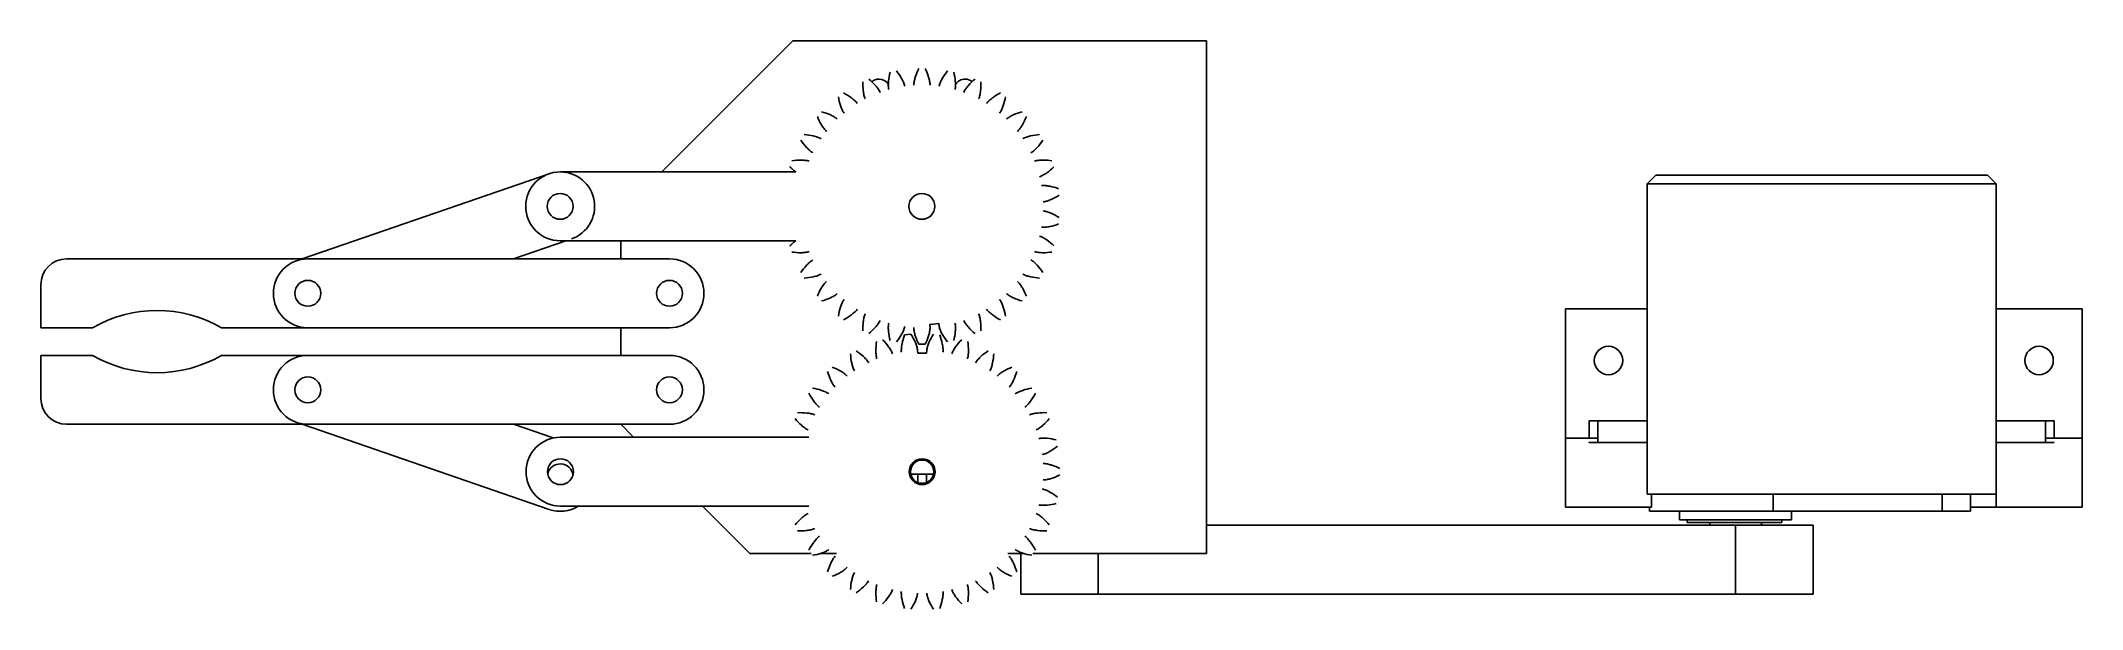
# Model space of a CAD drawing. Header units: millimetres. Extents: x -160 to 77, y -12 to 54.
import ezdxf

# ---------------------------------------------------------------- set-up
doc = ezdxf.new("R2010")
doc.units = ezdxf.units.MM
doc.layers.add('View', color=7, linetype='CONTINUOUS')

msp = doc.modelspace()

# ---------------------------------------------------------------- linework, layer by layer
at = {"layer": 'View'}
for p, q in [((-72.58, 53.92), (-87.79, 38.71)), ((-24.58, 53.92), (-72.58, 53.92)), ((-24.58, -5.58), (-24.58, 53.92)), ((-129.59, 28.62), (-100.91, 38.49)), ((-72.26, 38.71), (-99.61, 38.71)), ((26.62, 37.32), (27.62, 38.32)), ((66.12, 38.32), (27.62, 38.32)), ((67.12, 37.32), (66.12, 38.32)), ((67.12, 37.32), (26.62, 37.32)), ((26.62, 37.32), (26.62, 1.32)), ((67.12, 37.32), (67.12, 1.32)), ((-129.59, 28.62), (-156.92, 28.62)), ((-86.92, 28.62), (-128.92, 28.62)), ((-105.02, 28.62), (-98.94, 30.71)), ((-92.58, 28.62), (-105.02, 28.62)), ((-72.26, 30.71), (-99.61, 30.71)), ((-92.58, 30.71), (-92.58, 28.62)), ((-159.92, 25.62), (-159.92, 20.62)), ((26.62, 22.82), (17.12, 22.82)), ((17.12, 22.82), (17.12, 7.82)), ((77.12, 22.82), (67.12, 22.82)), ((77.12, 7.82), (77.12, 22.82)), ((-159.92, 20.62), (-153.92, 20.62)), ((-128.92, 20.62), (-138.92, 20.62)), ((-92.58, 20.62), (-128.92, 20.62)), ((-86.92, 20.62), (-128.92, 20.62)), ((-92.58, 20.62), (-92.58, 17.42)), ((-59.62, 19.79), (-58.88, 19.86)), ((-56.68, 20.99), (-55.66, 21.1)), ((-56.66, 20.64), (-56.68, 20.99)), ((-55.66, 21.1), (-55.61, 20.76)), ((-159.92, 17.42), (-153.92, 17.42)), ((-159.92, 12.42), (-159.92, 17.42)), ((-128.92, 17.42), (-138.92, 17.42)), ((-92.58, 17.42), (-128.92, 17.42)), ((-86.92, 17.42), (-128.92, 17.42)), ((-58.11, 18), (-58.09, 17.66)), ((-58.09, 17.66), (-57.06, 17.66)), ((-57.98, 18.71), (-57.24, 18.71)), ((-57.06, 17.66), (-57.05, 18)), ((19.87, 9.82), (19.87, 7.82)), ((26.62, 9.82), (20.87, 9.82)), ((20.87, 9.82), (20.87, 7.32)), ((72.87, 9.82), (67.12, 9.82)), ((72.87, 9.82), (72.87, 7.32)), ((73.87, 9.82), (73.87, 7.82)), ((73.87, 9.82), (73.87, 7.82)), ((-129.59, 9.42), (-156.92, 9.42)), ((-129.59, 9.42), (-100.91, -0.46)), ((-86.92, 9.42), (-128.92, 9.42)), ((-92.58, 9.42), (-105.02, 9.42)), ((-105.02, 9.42), (-100.41, 7.83)), ((-70.73, 7.92), (-99.58, 7.92)), ((-92.58, 9.42), (-91.08, 7.92)), ((17.12, -0.18), (17.12, 7.82)), ((17.12, 7.82), (20.87, 7.82)), ((26.62, 7.32), (20.87, 7.32)), ((72.87, 7.32), (67.12, 7.32)), ((72.87, 7.82), (77.12, 7.82)), ((77.12, -0.18), (77.12, 7.82)), ((-58.9, 3.62), (-56.26, 3.62)), ((-58.08, 3.62), (-58.08, 2.66)), ((-57.08, 3.62), (-57.08, 2.66)), ((67.12, 1.32), (26.62, 1.32)), ((27.12, -0.18), (27.12, 1.32)), ((41.24, 1.32), (41.24, -0.68)), ((60.87, 1.32), (60.87, -0.68)), ((64.14, -0.68), (64.14, 1.32)), ((67.12, -0.18), (67.12, 1.32)), ((-70.73, -0.08), (-99.58, -0.08)), ((-83.08, -0.08), (-77.58, -5.58)), ((-24.58, -2.28), (36.87, -2.28)), ((17.12, -0.18), (27.12, -0.18)), ((26.88, -0.68), (26.88, -0.18)), ((30.37, -1.68), (30.37, -0.68)), ((31.26, -1.98), (31.26, -1.68)), ((33.87, -2.28), (33.87, -1.98)), ((36.87, -2.28), (36.87, -10.28)), ((39.87, -1.98), (39.87, -2.28)), ((60.87, -0.68), (41.24, -0.68)), ((42.26, -1.68), (42.26, -1.98)), ((43.37, -0.68), (43.37, -1.68)), ((45.87, -10.28), (45.87, -2.28)), ((64.14, -0.18), (67.12, -0.18)), ((67.12, -0.18), (77.12, -0.18)), ((-77.58, -5.58), (-70.45, -5.58)), ((-69.42, -5.58), (-67.51, -5.58)), ((-47.64, -5.58), (-45.74, -5.58)), ((-46.13, -10.28), (-46.13, -5.58)), ((-44.71, -5.58), (-24.58, -5.58)), ((-37.13, -5.58), (-37.13, -10.28)), ((-37.13, -10.28), (36.87, -10.28))]:
    msp.add_line(p, q, dxfattribs=at)
for centre, radius in [((-99.61, 34.71), 1.5), ((-57.61, 34.71), 1.5), ((-128.92, 24.62), 1.5), ((-86.92, 24.62), 1.5), ((22.12, 16.82), 1.65), ((72.12, 16.82), 1.65), ((-128.92, 13.42), 1.5), ((-86.92, 13.42), 1.5), ((-99.58, 3.92), 1.5), ((-57.58, 3.92), 1.5), ((-57.58, 3.92), 1.35)]:
    msp.add_circle(centre, radius, dxfattribs=at)
for centre, radius, start, end in [((-62.58, 48.12), 1.35, 90, 128.864), ((-62.58, 48.12), 1.35, 37.3651, 90), ((-52.58, 48.12), 1.35, 90, 146.7524), ((-52.58, 48.12), 1.35, 52.8221, 90), ((-99.61, 34.71), 4, 90, -90), ((-99.61, 34.71), 4, -71, 90), ((-156.92, 25.62), 3, 90, 180), ((-128.92, 24.62), 4, 90, -90), ((-86.92, 24.62), 4, -90, 90), ((-146.42, 7.63), 15, 60, 120), ((-146.42, 30.41), 15, -120, -60), ((-128.92, 13.42), 4, 90, -90), ((-86.92, 13.42), 4, -90, 90), ((-156.92, 12.42), 3, 180, -90), ((-99.58, 3.92), 4, 90, -90), ((-99.61, 3.32), 1.5, 8.6125, 165.7993), ((-99.61, 3.32), 4, -109, -58.4133)]:
    msp.add_arc(centre, radius, start, end, dxfattribs=at)
for points, degree, knots in [([(-61.29, 50.28), (-61.39, 49.93), (-61.45, 49.58), (-61.49, 49.23), (-61.5, 49.07), (-61.51, 48.9), (-61.51, 48.74), (-61.5, 48.58), (-61.49, 48.42), (-61.46, 48.27)], 3, [0, 0, 0, 0, 1.066192, 1.066192, 1.066192, 1.559397, 1.559397, 1.559397, 2.03326, 2.03326, 2.03326, 2.03326]), ([(-59.61, 48.66), (-59.63, 48.82), (-59.69, 48.97), (-59.75, 49.11), (-59.82, 49.26), (-59.89, 49.41), (-59.97, 49.55), (-60.15, 49.86), (-60.35, 50.15), (-60.57, 50.43)], 3, [0, 0, 0, 0, 0.473863, 0.473863, 0.473863, 0.967068, 0.967068, 0.967068, 2.03326, 2.03326, 2.03326, 2.03326]), ([(-57.98, 50.7), (-58.14, 50.39), (-58.27, 50.06), (-58.38, 49.72), (-58.43, 49.56), (-58.47, 49.4), (-58.51, 49.24), (-58.53, 49.09), (-58.56, 48.93), (-58.56, 48.77)], 3, [0, 0, 0, 0, 1.066192, 1.066192, 1.066192, 1.559397, 1.559397, 1.559397, 2.03326, 2.03326, 2.03326, 2.03326]), ([(-56.66, 48.77), (-56.66, 48.93), (-56.68, 49.09), (-56.71, 49.24), (-56.74, 49.4), (-56.78, 49.56), (-56.83, 49.72), (-56.94, 50.06), (-57.08, 50.39), (-57.24, 50.7)], 3, [0, 0, 0, 0, 0.473863, 0.473863, 0.473863, 0.967068, 0.967068, 0.967068, 2.03326, 2.03326, 2.03326, 2.03326]), ([(-54.64, 50.43), (-54.87, 50.15), (-55.07, 49.86), (-55.25, 49.55), (-55.33, 49.41), (-55.4, 49.26), (-55.46, 49.11), (-55.52, 48.97), (-55.58, 48.82), (-55.61, 48.66)], 3, [0, 0, 0, 0, 1.066192, 1.066192, 1.066192, 1.559397, 1.559397, 1.559397, 2.03326, 2.03326, 2.03326, 2.03326]), ([(-53.76, 48.27), (-53.72, 48.42), (-53.71, 48.58), (-53.71, 48.74), (-53.71, 48.9), (-53.71, 49.07), (-53.73, 49.23), (-53.76, 49.58), (-53.83, 49.93), (-53.92, 50.28)], 3, [0, 0, 0, 0, 0.473863, 0.473863, 0.473863, 0.967068, 0.967068, 0.967068, 2.03326, 2.03326, 2.03326, 2.03326]), ([(-67.31, 47.43), (-67.25, 47.08), (-67.17, 46.74), (-67.06, 46.4), (-67.01, 46.24), (-66.95, 46.09), (-66.88, 45.94), (-66.81, 45.8), (-66.74, 45.65), (-66.64, 45.53)], 3, [0, 0, 0, 0, 1.066192, 1.066192, 1.066192, 1.559397, 1.559397, 1.559397, 2.03326, 2.03326, 2.03326, 2.03326]), ([(-65.11, 46.64), (-65.2, 46.77), (-65.31, 46.89), (-65.42, 46.99), (-65.55, 47.11), (-65.67, 47.21), (-65.8, 47.31), (-66.09, 47.52), (-66.39, 47.71), (-66.71, 47.87)], 3, [0, 0, 0, 0, 0.473863, 0.473863, 0.473863, 0.967068, 0.967068, 0.967068, 2.03326, 2.03326, 2.03326, 2.03326]), ([(-64.45, 49.17), (-64.47, 48.82), (-64.46, 48.46), (-64.42, 48.11), (-64.4, 47.94), (-64.38, 47.78), (-64.34, 47.62), (-64.3, 47.47), (-64.26, 47.31), (-64.19, 47.17)], 3, [0, 0, 0, 0, 1.066192, 1.066192, 1.066192, 1.559397, 1.559397, 1.559397, 2.03326, 2.03326, 2.03326, 2.03326]), ([(-62.46, 47.94), (-62.52, 48.09), (-62.61, 48.22), (-62.7, 48.35), (-62.79, 48.49), (-62.9, 48.61), (-63.01, 48.74), (-63.24, 49), (-63.5, 49.25), (-63.78, 49.47)], 3, [0, 0, 0, 0, 0.473863, 0.473863, 0.473863, 0.967068, 0.967068, 0.967068, 2.03326, 2.03326, 2.03326, 2.03326]), ([(-51.44, 49.47), (-51.72, 49.25), (-51.97, 49), (-52.21, 48.74), (-52.32, 48.61), (-52.42, 48.49), (-52.52, 48.35), (-52.61, 48.22), (-52.69, 48.09), (-52.75, 47.94)], 3, [0, 0, 0, 0, 1.066192, 1.066192, 1.066192, 1.559397, 1.559397, 1.559397, 2.03326, 2.03326, 2.03326, 2.03326]), ([(-51.02, 47.17), (-50.95, 47.31), (-50.91, 47.47), (-50.88, 47.62), (-50.84, 47.78), (-50.81, 47.94), (-50.79, 48.11), (-50.76, 48.46), (-50.75, 48.82), (-50.77, 49.17)], 3, [0, 0, 0, 0, 0.473863, 0.473863, 0.473863, 0.967068, 0.967068, 0.967068, 2.03326, 2.03326, 2.03326, 2.03326]), ([(-48.5, 47.87), (-48.82, 47.71), (-49.12, 47.52), (-49.41, 47.31), (-49.54, 47.21), (-49.67, 47.11), (-49.79, 46.99), (-49.91, 46.89), (-50.02, 46.77), (-50.11, 46.64)], 3, [0, 0, 0, 0, 1.066192, 1.066192, 1.066192, 1.559397, 1.559397, 1.559397, 2.03326, 2.03326, 2.03326, 2.03326]), ([(-48.58, 45.53), (-48.48, 45.65), (-48.41, 45.8), (-48.34, 45.94), (-48.27, 46.09), (-48.21, 46.24), (-48.16, 46.4), (-48.05, 46.74), (-47.96, 47.08), (-47.91, 47.43)], 3, [0, 0, 0, 0, 0.473863, 0.473863, 0.473863, 0.967068, 0.967068, 0.967068, 2.03326, 2.03326, 2.03326, 2.03326]), ([(-69.74, 45.14), (-69.62, 44.8), (-69.46, 44.48), (-69.28, 44.18), (-69.2, 44.03), (-69.11, 43.9), (-69.01, 43.77), (-68.91, 43.64), (-68.81, 43.52), (-68.69, 43.41)], 3, [0, 0, 0, 0, 1.066192, 1.066192, 1.066192, 1.559397, 1.559397, 1.559397, 2.03326, 2.03326, 2.03326, 2.03326]), ([(-67.43, 44.82), (-67.54, 44.93), (-67.67, 45.02), (-67.81, 45.1), (-67.95, 45.18), (-68.1, 45.26), (-68.24, 45.33), (-68.57, 45.48), (-68.9, 45.59), (-69.25, 45.69)], 3, [0, 0, 0, 0, 0.473863, 0.473863, 0.473863, 0.967068, 0.967068, 0.967068, 2.03326, 2.03326, 2.03326, 2.03326]), ([(-45.97, 45.69), (-46.31, 45.59), (-46.65, 45.48), (-46.97, 45.33), (-47.12, 45.26), (-47.27, 45.18), (-47.41, 45.1), (-47.54, 45.02), (-47.68, 44.93), (-47.79, 44.82)], 3, [0, 0, 0, 0, 1.066192, 1.066192, 1.066192, 1.559397, 1.559397, 1.559397, 2.03326, 2.03326, 2.03326, 2.03326]), ([(-46.52, 43.41), (-46.4, 43.52), (-46.3, 43.64), (-46.21, 43.77), (-46.11, 43.9), (-46.02, 44.03), (-45.93, 44.18), (-45.75, 44.48), (-45.6, 44.8), (-45.47, 45.14)], 3, [0, 0, 0, 0, 0.473863, 0.473863, 0.473863, 0.967068, 0.967068, 0.967068, 2.03326, 2.03326, 2.03326, 2.03326]), ([(-69.31, 42.56), (-69.45, 42.64), (-69.6, 42.7), (-69.75, 42.75), (-69.9, 42.81), (-70.06, 42.85), (-70.22, 42.89), (-70.57, 42.96), (-70.92, 43.01), (-71.28, 43.03)], 3, [0, 0, 0, 0, 0.473863, 0.473863, 0.473863, 0.967068, 0.967068, 0.967068, 2.03326, 2.03326, 2.03326, 2.03326]), ([(-43.94, 43.03), (-44.3, 43.01), (-44.65, 42.96), (-45, 42.89), (-45.16, 42.85), (-45.31, 42.81), (-45.47, 42.75), (-45.62, 42.7), (-45.77, 42.64), (-45.9, 42.56)], 3, [0, 0, 0, 0, 1.066192, 1.066192, 1.066192, 1.559397, 1.559397, 1.559397, 2.03326, 2.03326, 2.03326, 2.03326]), ([(-71.65, 42.39), (-71.45, 42.09), (-71.24, 41.81), (-71, 41.54), (-70.88, 41.42), (-70.77, 41.31), (-70.64, 41.2), (-70.52, 41.1), (-70.4, 41), (-70.26, 40.92)], 3, [0, 0, 0, 0, 1.066192, 1.066192, 1.066192, 1.559397, 1.559397, 1.559397, 2.03326, 2.03326, 2.03326, 2.03326]), ([(-44.95, 40.92), (-44.82, 41), (-44.69, 41.1), (-44.57, 41.2), (-44.45, 41.31), (-44.33, 41.42), (-44.22, 41.54), (-43.98, 41.81), (-43.76, 42.09), (-43.57, 42.39)], 3, [0, 0, 0, 0, 0.473863, 0.473863, 0.473863, 0.967068, 0.967068, 0.967068, 2.03326, 2.03326, 2.03326, 2.03326]), ([(-70.69, 39.96), (-70.84, 40.01), (-71, 40.03), (-71.15, 40.05), (-71.32, 40.07), (-71.48, 40.08), (-71.65, 40.08), (-72, 40.09), (-72.36, 40.06), (-72.71, 40)], 3, [0, 0, 0, 0, 0.473863, 0.473863, 0.473863, 0.967068, 0.967068, 0.967068, 2.03326, 2.03326, 2.03326, 2.03326]), ([(-42.51, 40), (-42.86, 40.06), (-43.21, 40.09), (-43.57, 40.08), (-43.74, 40.08), (-43.9, 40.07), (-44.06, 40.05), (-44.22, 40.03), (-44.38, 40.01), (-44.53, 39.96)], 3, [0, 0, 0, 0, 1.066192, 1.066192, 1.066192, 1.559397, 1.559397, 1.559397, 2.03326, 2.03326, 2.03326, 2.03326]), ([(-43.94, 38.15), (-43.79, 38.2), (-43.65, 38.27), (-43.51, 38.35), (-43.36, 38.43), (-43.23, 38.51), (-43.09, 38.61), (-42.8, 38.82), (-42.53, 39.05), (-42.28, 39.3)], 3, [0, 0, 0, 0, 0.473863, 0.473863, 0.473863, 0.967068, 0.967068, 0.967068, 2.03326, 2.03326, 2.03326, 2.03326]), ([(-41.74, 36.75), (-42.07, 36.88), (-42.41, 36.98), (-42.76, 37.05), (-42.92, 37.08), (-43.08, 37.11), (-43.25, 37.12), (-43.4, 37.13), (-43.56, 37.14), (-43.72, 37.12)], 3, [0, 0, 0, 0, 1.066192, 1.066192, 1.066192, 1.559397, 1.559397, 1.559397, 2.03326, 2.03326, 2.03326, 2.03326]), ([(-43.52, 35.24), (-43.36, 35.25), (-43.21, 35.29), (-43.06, 35.33), (-42.9, 35.38), (-42.75, 35.44), (-42.6, 35.51), (-42.27, 35.65), (-41.96, 35.82), (-41.66, 36.01)], 3, [0, 0, 0, 0, 0.473863, 0.473863, 0.473863, 0.967068, 0.967068, 0.967068, 2.03326, 2.03326, 2.03326, 2.03326]), ([(-41.66, 33.4), (-41.96, 33.6), (-42.27, 33.77), (-42.6, 33.91), (-42.75, 33.98), (-42.9, 34.03), (-43.06, 34.08), (-43.21, 34.13), (-43.36, 34.17), (-43.52, 34.18)], 3, [0, 0, 0, 0, 1.066192, 1.066192, 1.066192, 1.559397, 1.559397, 1.559397, 2.03326, 2.03326, 2.03326, 2.03326]), ([(-42.28, 30.12), (-42.53, 30.37), (-42.8, 30.6), (-43.09, 30.81), (-43.23, 30.9), (-43.36, 30.99), (-43.51, 31.07), (-43.65, 31.15), (-43.79, 31.22), (-43.94, 31.26)], 3, [0, 0, 0, 0, 1.066192, 1.066192, 1.066192, 1.559397, 1.559397, 1.559397, 2.03326, 2.03326, 2.03326, 2.03326]), ([(-43.72, 32.3), (-43.56, 32.28), (-43.4, 32.28), (-43.25, 32.3), (-43.08, 32.31), (-42.92, 32.34), (-42.76, 32.37), (-42.41, 32.44), (-42.07, 32.54), (-41.74, 32.67)], 3, [0, 0, 0, 0, 0.473863, 0.473863, 0.473863, 0.967068, 0.967068, 0.967068, 2.03326, 2.03326, 2.03326, 2.03326]), ([(-72.71, 29.41), (-72.36, 29.36), (-72, 29.33), (-71.65, 29.33), (-71.48, 29.33), (-71.32, 29.34), (-71.15, 29.36), (-71, 29.38), (-70.84, 29.41), (-70.69, 29.46)], 3, [0, 0, 0, 0, 1.066192, 1.066192, 1.066192, 1.559397, 1.559397, 1.559397, 2.03326, 2.03326, 2.03326, 2.03326]), ([(-70.26, 28.5), (-70.4, 28.42), (-70.52, 28.32), (-70.64, 28.22), (-70.77, 28.11), (-70.88, 28), (-71, 27.87), (-71.24, 27.61), (-71.45, 27.33), (-71.65, 27.03)], 3, [0, 0, 0, 0, 0.473863, 0.473863, 0.473863, 0.967068, 0.967068, 0.967068, 2.03326, 2.03326, 2.03326, 2.03326]), ([(-43.57, 27.03), (-43.76, 27.33), (-43.98, 27.61), (-44.22, 27.87), (-44.33, 28), (-44.45, 28.11), (-44.57, 28.22), (-44.69, 28.32), (-44.82, 28.42), (-44.95, 28.5)], 3, [0, 0, 0, 0, 1.066192, 1.066192, 1.066192, 1.559397, 1.559397, 1.559397, 2.03326, 2.03326, 2.03326, 2.03326]), ([(-44.53, 29.46), (-44.38, 29.41), (-44.22, 29.38), (-44.06, 29.36), (-43.9, 29.34), (-43.74, 29.33), (-43.57, 29.33), (-43.21, 29.33), (-42.86, 29.36), (-42.51, 29.41)], 3, [0, 0, 0, 0, 0.473863, 0.473863, 0.473863, 0.967068, 0.967068, 0.967068, 2.03326, 2.03326, 2.03326, 2.03326]), ([(-71.28, 26.39), (-70.92, 26.41), (-70.57, 26.46), (-70.22, 26.53), (-70.06, 26.57), (-69.9, 26.61), (-69.75, 26.66), (-69.6, 26.72), (-69.45, 26.77), (-69.31, 26.86)], 3, [0, 0, 0, 0, 1.066192, 1.066192, 1.066192, 1.559397, 1.559397, 1.559397, 2.03326, 2.03326, 2.03326, 2.03326]), ([(-45.9, 26.86), (-45.77, 26.77), (-45.62, 26.72), (-45.47, 26.66), (-45.31, 26.61), (-45.16, 26.57), (-45, 26.53), (-44.65, 26.46), (-44.3, 26.41), (-43.94, 26.39)], 3, [0, 0, 0, 0, 0.473863, 0.473863, 0.473863, 0.967068, 0.967068, 0.967068, 2.03326, 2.03326, 2.03326, 2.03326]), ([(-68.69, 26), (-68.81, 25.9), (-68.91, 25.78), (-69.01, 25.65), (-69.11, 25.52), (-69.2, 25.38), (-69.28, 25.24), (-69.46, 24.93), (-69.62, 24.61), (-69.74, 24.28)], 3, [0, 0, 0, 0, 0.473863, 0.473863, 0.473863, 0.967068, 0.967068, 0.967068, 2.03326, 2.03326, 2.03326, 2.03326]), ([(-69.25, 23.73), (-68.9, 23.82), (-68.57, 23.94), (-68.24, 24.09), (-68.1, 24.16), (-67.95, 24.23), (-67.81, 24.32), (-67.67, 24.4), (-67.54, 24.49), (-67.43, 24.59)], 3, [0, 0, 0, 0, 1.066192, 1.066192, 1.066192, 1.559397, 1.559397, 1.559397, 2.03326, 2.03326, 2.03326, 2.03326]), ([(-66.64, 23.89), (-66.74, 23.76), (-66.81, 23.62), (-66.88, 23.48), (-66.95, 23.33), (-67.01, 23.18), (-67.06, 23.02), (-67.17, 22.68), (-67.25, 22.34), (-67.31, 21.98)], 3, [0, 0, 0, 0, 0.473863, 0.473863, 0.473863, 0.967068, 0.967068, 0.967068, 2.03326, 2.03326, 2.03326, 2.03326]), ([(-47.91, 21.98), (-47.96, 22.34), (-48.05, 22.68), (-48.16, 23.02), (-48.21, 23.18), (-48.27, 23.33), (-48.34, 23.48), (-48.41, 23.62), (-48.48, 23.76), (-48.58, 23.89)], 3, [0, 0, 0, 0, 1.066192, 1.066192, 1.066192, 1.559397, 1.559397, 1.559397, 2.03326, 2.03326, 2.03326, 2.03326]), ([(-47.79, 24.59), (-47.68, 24.49), (-47.54, 24.4), (-47.41, 24.32), (-47.27, 24.23), (-47.12, 24.16), (-46.97, 24.09), (-46.65, 23.94), (-46.31, 23.82), (-45.97, 23.73)], 3, [0, 0, 0, 0, 0.473863, 0.473863, 0.473863, 0.967068, 0.967068, 0.967068, 2.03326, 2.03326, 2.03326, 2.03326]), ([(-45.47, 24.28), (-45.6, 24.61), (-45.75, 24.93), (-45.93, 25.24), (-46.02, 25.38), (-46.11, 25.52), (-46.21, 25.65), (-46.3, 25.78), (-46.4, 25.9), (-46.52, 26)], 3, [0, 0, 0, 0, 1.066192, 1.066192, 1.066192, 1.559397, 1.559397, 1.559397, 2.03326, 2.03326, 2.03326, 2.03326]), ([(-66.71, 21.55), (-66.39, 21.71), (-66.09, 21.9), (-65.8, 22.11), (-65.67, 22.21), (-65.55, 22.31), (-65.42, 22.42), (-65.31, 22.53), (-65.2, 22.64), (-65.11, 22.77)], 3, [0, 0, 0, 0, 1.066192, 1.066192, 1.066192, 1.559397, 1.559397, 1.559397, 2.03326, 2.03326, 2.03326, 2.03326]), ([(-64.19, 22.25), (-64.26, 22.1), (-64.3, 21.95), (-64.34, 21.8), (-64.38, 21.64), (-64.4, 21.47), (-64.42, 21.31), (-64.46, 20.96), (-64.47, 20.6), (-64.45, 20.25)], 3, [0, 0, 0, 0, 0.473863, 0.473863, 0.473863, 0.967068, 0.967068, 0.967068, 2.03326, 2.03326, 2.03326, 2.03326]), ([(-63.78, 19.95), (-63.5, 20.17), (-63.24, 20.41), (-63.01, 20.68), (-62.9, 20.8), (-62.79, 20.93), (-62.7, 21.07), (-62.61, 21.2), (-62.52, 21.33), (-62.46, 21.48)], 3, [0, 0, 0, 0, 1.066192, 1.066192, 1.066192, 1.559397, 1.559397, 1.559397, 2.03326, 2.03326, 2.03326, 2.03326]), ([(-52.75, 21.48), (-52.69, 21.33), (-52.61, 21.2), (-52.52, 21.07), (-52.42, 20.93), (-52.32, 20.8), (-52.21, 20.68), (-51.97, 20.41), (-51.72, 20.17), (-51.44, 19.95)], 3, [0, 0, 0, 0, 0.473863, 0.473863, 0.473863, 0.967068, 0.967068, 0.967068, 2.03326, 2.03326, 2.03326, 2.03326]), ([(-50.77, 20.25), (-50.75, 20.6), (-50.76, 20.96), (-50.79, 21.31), (-50.81, 21.47), (-50.84, 21.64), (-50.88, 21.8), (-50.91, 21.95), (-50.95, 22.1), (-51.02, 22.25)], 3, [0, 0, 0, 0, 1.066192, 1.066192, 1.066192, 1.559397, 1.559397, 1.559397, 2.03326, 2.03326, 2.03326, 2.03326]), ([(-50.11, 22.77), (-50.02, 22.64), (-49.91, 22.53), (-49.79, 22.42), (-49.67, 22.31), (-49.54, 22.21), (-49.41, 22.11), (-49.12, 21.9), (-48.82, 21.71), (-48.5, 21.55)], 3, [0, 0, 0, 0, 0.473863, 0.473863, 0.473863, 0.967068, 0.967068, 0.967068, 2.03326, 2.03326, 2.03326, 2.03326]), ([(-62.83, 17), (-62.88, 17.14), (-62.9, 17.29), (-62.92, 17.44), (-62.94, 17.61), (-62.95, 17.77), (-62.95, 17.94), (-62.96, 18.3), (-62.93, 18.66), (-62.87, 19.01)], 3, [0, 0, 0, 0, 0.456208, 0.456208, 0.456208, 0.951841, 0.951841, 0.951841, 2.033221, 2.033221, 2.033221, 2.033221]), ([(-62.17, 19.24), (-61.91, 18.99), (-61.68, 18.71), (-61.47, 18.42), (-61.38, 18.28), (-61.29, 18.14), (-61.21, 18), (-61.14, 17.87), (-61.07, 17.73), (-61.02, 17.58)], 3, [0, 0, 0, 0, 1.081381, 1.081381, 1.081381, 1.577014, 1.577014, 1.577014, 2.033221, 2.033221, 2.033221, 2.033221]), ([(-61.46, 21.15), (-61.49, 21), (-61.5, 20.84), (-61.51, 20.68), (-61.51, 20.51), (-61.5, 20.35), (-61.49, 20.19), (-61.45, 19.83), (-61.39, 19.48), (-61.29, 19.14)], 3, [0, 0, 0, 0, 0.473863, 0.473863, 0.473863, 0.967068, 0.967068, 0.967068, 2.03326, 2.03326, 2.03326, 2.03326]), ([(-60.57, 18.99), (-60.35, 19.26), (-60.15, 19.55), (-59.97, 19.86), (-59.89, 20.01), (-59.82, 20.15), (-59.75, 20.31), (-59.69, 20.45), (-59.63, 20.6), (-59.61, 20.76)], 3, [0, 0, 0, 0, 1.066192, 1.066192, 1.066192, 1.559397, 1.559397, 1.559397, 2.03326, 2.03326, 2.03326, 2.03326]), ([(-59.99, 17.8), (-60.01, 17.95), (-60, 18.11), (-59.99, 18.26), (-59.98, 18.42), (-59.95, 18.59), (-59.92, 18.75), (-59.85, 19.1), (-59.75, 19.45), (-59.62, 19.79)], 3, [0, 0, 0, 0, 0.456208, 0.456208, 0.456208, 0.951841, 0.951841, 0.951841, 2.033221, 2.033221, 2.033221, 2.033221]), ([(-58.88, 19.86), (-58.69, 19.56), (-58.52, 19.24), (-58.37, 18.91), (-58.31, 18.76), (-58.25, 18.61), (-58.2, 18.45), (-58.16, 18.3), (-58.12, 18.15), (-58.11, 18)], 3, [0, 0, 0, 0, 1.081381, 1.081381, 1.081381, 1.577014, 1.577014, 1.577014, 2.033221, 2.033221, 2.033221, 2.033221]), ([(-58.56, 20.64), (-58.56, 20.49), (-58.53, 20.33), (-58.51, 20.17), (-58.47, 20.01), (-58.43, 19.85), (-58.38, 19.7), (-58.27, 19.36), (-58.14, 19.03), (-57.98, 18.71)], 3, [0, 0, 0, 0, 0.473863, 0.473863, 0.473863, 0.967068, 0.967068, 0.967068, 2.03326, 2.03326, 2.03326, 2.03326]), ([(-57.24, 18.71), (-57.08, 19.03), (-56.94, 19.36), (-56.83, 19.7), (-56.78, 19.85), (-56.74, 20.01), (-56.71, 20.17), (-56.68, 20.33), (-56.66, 20.49), (-56.66, 20.64)], 3, [0, 0, 0, 0, 1.066192, 1.066192, 1.066192, 1.559397, 1.559397, 1.559397, 2.03326, 2.03326, 2.03326, 2.03326]), ([(-57.05, 18), (-57.04, 18.15), (-57, 18.3), (-56.96, 18.45), (-56.91, 18.61), (-56.85, 18.76), (-56.79, 18.91), (-56.64, 19.24), (-56.47, 19.56), (-56.27, 19.86)], 3, [0, 0, 0, 0, 0.456208, 0.456208, 0.456208, 0.951841, 0.951841, 0.951841, 2.033221, 2.033221, 2.033221, 2.033221]), ([(-55.61, 20.76), (-55.58, 20.6), (-55.52, 20.45), (-55.46, 20.31), (-55.4, 20.15), (-55.33, 20.01), (-55.25, 19.86), (-55.07, 19.55), (-54.87, 19.26), (-54.64, 18.99)], 3, [0, 0, 0, 0, 0.473863, 0.473863, 0.473863, 0.967068, 0.967068, 0.967068, 2.03326, 2.03326, 2.03326, 2.03326]), ([(-55.54, 19.79), (-55.41, 19.45), (-55.31, 19.1), (-55.24, 18.75), (-55.2, 18.59), (-55.18, 18.42), (-55.17, 18.26), (-55.15, 18.11), (-55.15, 17.95), (-55.17, 17.8)], 3, [0, 0, 0, 0, 1.081381, 1.081381, 1.081381, 1.577014, 1.577014, 1.577014, 2.033221, 2.033221, 2.033221, 2.033221]), ([(-54.13, 17.58), (-54.09, 17.73), (-54.02, 17.87), (-53.95, 18), (-53.87, 18.14), (-53.78, 18.28), (-53.69, 18.42), (-53.48, 18.71), (-53.24, 18.99), (-52.99, 19.24)], 3, [0, 0, 0, 0, 0.456208, 0.456208, 0.456208, 0.951841, 0.951841, 0.951841, 2.033221, 2.033221, 2.033221, 2.033221]), ([(-53.92, 19.14), (-53.83, 19.48), (-53.76, 19.83), (-53.73, 20.19), (-53.71, 20.35), (-53.71, 20.51), (-53.71, 20.68), (-53.71, 20.84), (-53.72, 21), (-53.76, 21.15)], 3, [0, 0, 0, 0, 1.066192, 1.066192, 1.066192, 1.559397, 1.559397, 1.559397, 2.03326, 2.03326, 2.03326, 2.03326]), ([(-52.29, 19.01), (-52.23, 18.66), (-52.2, 18.3), (-52.2, 17.94), (-52.2, 17.77), (-52.22, 17.61), (-52.24, 17.44), (-52.26, 17.29), (-52.28, 17.14), (-52.33, 17)], 3, [0, 0, 0, 0, 1.081381, 1.081381, 1.081381, 1.577014, 1.577014, 1.577014, 2.033221, 2.033221, 2.033221, 2.033221]), ([(-65.43, 15.62), (-65.51, 15.75), (-65.57, 15.89), (-65.62, 16.04), (-65.67, 16.19), (-65.72, 16.35), (-65.75, 16.51), (-65.83, 16.87), (-65.88, 17.22), (-65.9, 17.58)], 3, [0, 0, 0, 0, 0.456208, 0.456208, 0.456208, 0.951841, 0.951841, 0.951841, 2.033221, 2.033221, 2.033221, 2.033221]), ([(-65.26, 17.95), (-64.95, 17.76), (-64.67, 17.54), (-64.4, 17.29), (-64.28, 17.18), (-64.17, 17.06), (-64.06, 16.94), (-63.96, 16.82), (-63.86, 16.7), (-63.79, 16.57)], 3, [0, 0, 0, 0, 1.081381, 1.081381, 1.081381, 1.577014, 1.577014, 1.577014, 2.033221, 2.033221, 2.033221, 2.033221]), ([(-51.37, 16.57), (-51.29, 16.7), (-51.2, 16.82), (-51.1, 16.94), (-50.99, 17.06), (-50.88, 17.18), (-50.76, 17.29), (-50.49, 17.54), (-50.2, 17.76), (-49.9, 17.95)], 3, [0, 0, 0, 0, 0.456208, 0.456208, 0.456208, 0.951841, 0.951841, 0.951841, 2.033221, 2.033221, 2.033221, 2.033221]), ([(-49.26, 17.58), (-49.28, 17.22), (-49.33, 16.87), (-49.41, 16.51), (-49.44, 16.35), (-49.49, 16.19), (-49.54, 16.04), (-49.59, 15.89), (-49.65, 15.75), (-49.73, 15.62)], 3, [0, 0, 0, 0, 1.081381, 1.081381, 1.081381, 1.577014, 1.577014, 1.577014, 2.033221, 2.033221, 2.033221, 2.033221]), ([(-67.69, 13.73), (-67.8, 13.84), (-67.88, 13.97), (-67.96, 14.1), (-68.05, 14.24), (-68.12, 14.39), (-68.19, 14.54), (-68.34, 14.87), (-68.46, 15.21), (-68.56, 15.56)], 3, [0, 0, 0, 0, 0.456208, 0.456208, 0.456208, 0.951841, 0.951841, 0.951841, 2.033221, 2.033221, 2.033221, 2.033221]), ([(-68.01, 16.05), (-67.67, 15.92), (-67.35, 15.77), (-67.03, 15.58), (-66.89, 15.5), (-66.75, 15.41), (-66.62, 15.31), (-66.5, 15.21), (-66.38, 15.12), (-66.29, 15)], 3, [0, 0, 0, 0, 1.081381, 1.081381, 1.081381, 1.577014, 1.577014, 1.577014, 2.033221, 2.033221, 2.033221, 2.033221]), ([(-48.87, 15), (-48.77, 15.12), (-48.66, 15.21), (-48.53, 15.31), (-48.4, 15.41), (-48.27, 15.5), (-48.12, 15.58), (-47.81, 15.77), (-47.49, 15.92), (-47.15, 16.05)], 3, [0, 0, 0, 0, 0.456208, 0.456208, 0.456208, 0.951841, 0.951841, 0.951841, 2.033221, 2.033221, 2.033221, 2.033221]), ([(-46.6, 15.56), (-46.69, 15.21), (-46.82, 14.87), (-46.96, 14.54), (-47.03, 14.39), (-47.11, 14.24), (-47.2, 14.1), (-47.28, 13.97), (-47.36, 13.84), (-47.46, 13.73)], 3, [0, 0, 0, 0, 1.081381, 1.081381, 1.081381, 1.577014, 1.577014, 1.577014, 2.033221, 2.033221, 2.033221, 2.033221]), ([(-69.51, 11.42), (-69.64, 11.5), (-69.75, 11.61), (-69.85, 11.72), (-69.97, 11.84), (-70.07, 11.97), (-70.17, 12.1), (-70.38, 12.39), (-70.57, 12.7), (-70.74, 13.02)], 3, [0, 0, 0, 0, 0.456208, 0.456208, 0.456208, 0.951841, 0.951841, 0.951841, 2.033221, 2.033221, 2.033221, 2.033221]), ([(-70.3, 13.62), (-69.95, 13.56), (-69.6, 13.48), (-69.25, 13.36), (-69.1, 13.31), (-68.94, 13.25), (-68.79, 13.18), (-68.66, 13.11), (-68.52, 13.04), (-68.4, 12.95)], 3, [0, 0, 0, 0, 1.081381, 1.081381, 1.081381, 1.577014, 1.577014, 1.577014, 2.033221, 2.033221, 2.033221, 2.033221]), ([(-46.76, 12.95), (-46.64, 13.04), (-46.5, 13.11), (-46.36, 13.18), (-46.21, 13.25), (-46.06, 13.31), (-45.9, 13.36), (-45.56, 13.48), (-45.21, 13.56), (-44.85, 13.62)], 3, [0, 0, 0, 0, 0.456208, 0.456208, 0.456208, 0.951841, 0.951841, 0.951841, 2.033221, 2.033221, 2.033221, 2.033221]), ([(-44.42, 13.02), (-44.58, 12.7), (-44.77, 12.39), (-44.99, 12.1), (-45.09, 11.97), (-45.19, 11.84), (-45.31, 11.72), (-45.41, 11.61), (-45.52, 11.5), (-45.64, 11.42)], 3, [0, 0, 0, 0, 1.081381, 1.081381, 1.081381, 1.577014, 1.577014, 1.577014, 2.033221, 2.033221, 2.033221, 2.033221]), ([(-70.81, 8.77), (-70.95, 8.83), (-71.08, 8.91), (-71.21, 9), (-71.34, 9.09), (-71.47, 9.19), (-71.6, 9.3), (-71.87, 9.54), (-72.12, 9.8), (-72.34, 10.08)], 3, [0, 0, 0, 0, 0.456208, 0.456208, 0.456208, 0.951841, 0.951841, 0.951841, 2.033221, 2.033221, 2.033221, 2.033221]), ([(-72.04, 10.76), (-71.68, 10.78), (-71.32, 10.77), (-70.96, 10.73), (-70.8, 10.71), (-70.64, 10.68), (-70.47, 10.64), (-70.33, 10.61), (-70.18, 10.57), (-70.04, 10.5)], 3, [0, 0, 0, 0, 1.081381, 1.081381, 1.081381, 1.577014, 1.577014, 1.577014, 2.033221, 2.033221, 2.033221, 2.033221]), ([(-45.12, 10.5), (-44.98, 10.57), (-44.83, 10.61), (-44.68, 10.64), (-44.52, 10.68), (-44.36, 10.71), (-44.2, 10.73), (-43.84, 10.77), (-43.48, 10.78), (-43.12, 10.76)], 3, [0, 0, 0, 0, 0.456208, 0.456208, 0.456208, 0.951841, 0.951841, 0.951841, 2.033221, 2.033221, 2.033221, 2.033221]), ([(-42.82, 10.08), (-43.04, 9.8), (-43.29, 9.54), (-43.56, 9.3), (-43.69, 9.19), (-43.82, 9.09), (-43.95, 9), (-44.08, 8.91), (-44.21, 8.83), (-44.35, 8.77)], 3, [0, 0, 0, 0, 1.081381, 1.081381, 1.081381, 1.577014, 1.577014, 1.577014, 2.033221, 2.033221, 2.033221, 2.033221]), ([(73.87, 9.82), (73.87, 9.82), (73.87, 9.82), (73.86, 9.82), (73.86, 9.82), (73.85, 9.82), (73.85, 9.82), (73.84, 9.82), (73.83, 9.82), (73.81, 9.82), (73.8, 9.82), (73.79, 9.82), (73.77, 9.82), (73.75, 9.82), (73.74, 9.82), (73.72, 9.82), (73.7, 9.82), (73.67, 9.82), (73.65, 9.82), (73.63, 9.82), (73.6, 9.82), (73.58, 9.82), (73.52, 9.82), (73.47, 9.82), (73.4, 9.82), (73.37, 9.82), (73.34, 9.82), (73.3, 9.82), (73.17, 9.82), (73.02, 9.82), (72.87, 9.82)], 3, [0, 0, 0, 0, 0.1122, 0.1122, 0.1122, 0.2244, 0.2244, 0.2244, 0.336599, 0.336599, 0.336599, 0.448799, 0.448799, 0.448799, 0.560999, 0.560999, 0.560999, 0.673198, 0.673198, 0.673198, 0.785398, 0.785398, 0.785398, 1.009798, 1.009798, 1.009798, 1.121997, 1.121997, 1.121997, 1.570796, 1.570796, 1.570796, 1.570796]), ([(-44.02, 7.77), (-43.87, 7.8), (-43.72, 7.81), (-43.57, 7.82), (-43.4, 7.82), (-43.24, 7.81), (-43.07, 7.8), (-42.71, 7.76), (-42.36, 7.7), (-42.01, 7.6)], 3, [0, 0, 0, 0, 0.456208, 0.456208, 0.456208, 0.951841, 0.951841, 0.951841, 2.033221, 2.033221, 2.033221, 2.033221]), ([(73.87, 7.32), (73.87, 7.32), (73.87, 7.32), (73.86, 7.32), (73.86, 7.32), (73.85, 7.32), (73.85, 7.32), (73.84, 7.32), (73.83, 7.32), (73.81, 7.32), (73.8, 7.32), (73.79, 7.32), (73.77, 7.32), (73.75, 7.32), (73.74, 7.32), (73.72, 7.32), (73.7, 7.32), (73.67, 7.32), (73.65, 7.32), (73.63, 7.32), (73.6, 7.32), (73.58, 7.32), (73.52, 7.32), (73.47, 7.32), (73.4, 7.32), (73.37, 7.32), (73.34, 7.32), (73.3, 7.32), (73.17, 7.32), (73.02, 7.32), (72.87, 7.32)], 3, [0, 0, 0, 0, 0.1122, 0.1122, 0.1122, 0.2244, 0.2244, 0.2244, 0.336599, 0.336599, 0.336599, 0.448799, 0.448799, 0.448799, 0.560999, 0.560999, 0.560999, 0.673198, 0.673198, 0.673198, 0.785398, 0.785398, 0.785398, 1.009798, 1.009798, 1.009798, 1.121997, 1.121997, 1.121997, 1.570796, 1.570796, 1.570796, 1.570796]), ([(-41.86, 6.88), (-42.14, 6.65), (-42.43, 6.45), (-42.75, 6.27), (-42.89, 6.19), (-43.04, 6.12), (-43.19, 6.05), (-43.33, 5.99), (-43.48, 5.94), (-43.63, 5.91)], 3, [0, 0, 0, 0, 1.081381, 1.081381, 1.081381, 1.577014, 1.577014, 1.577014, 2.033221, 2.033221, 2.033221, 2.033221]), ([(-43.52, 4.86), (-43.36, 4.87), (-43.21, 4.84), (-43.06, 4.82), (-42.9, 4.79), (-42.74, 4.74), (-42.58, 4.7), (-42.24, 4.59), (-41.9, 4.45), (-41.58, 4.28)], 3, [0, 0, 0, 0, 0.456208, 0.456208, 0.456208, 0.951841, 0.951841, 0.951841, 2.033221, 2.033221, 2.033221, 2.033221]), ([(-41.58, 3.55), (-41.9, 3.38), (-42.24, 3.24), (-42.58, 3.14), (-42.74, 3.09), (-42.9, 3.05), (-43.06, 3.01), (-43.21, 2.99), (-43.36, 2.96), (-43.52, 2.97)], 3, [0, 0, 0, 0, 1.081381, 1.081381, 1.081381, 1.577014, 1.577014, 1.577014, 2.033221, 2.033221, 2.033221, 2.033221]), ([(-42.01, 0.23), (-42.36, 0.13), (-42.71, 0.07), (-43.07, 0.04), (-43.24, 0.02), (-43.4, 0.01), (-43.57, 0.02), (-43.72, 0.02), (-43.87, 0.03), (-44.02, 0.07)], 3, [0, 0, 0, 0, 1.081381, 1.081381, 1.081381, 1.577014, 1.577014, 1.577014, 2.033221, 2.033221, 2.033221, 2.033221]), ([(-43.63, 1.92), (-43.48, 1.89), (-43.33, 1.84), (-43.19, 1.78), (-43.04, 1.71), (-42.89, 1.64), (-42.75, 1.56), (-42.43, 1.38), (-42.14, 1.18), (-41.86, 0.95)], 3, [0, 0, 0, 0, 0.456208, 0.456208, 0.456208, 0.951841, 0.951841, 0.951841, 2.033221, 2.033221, 2.033221, 2.033221]), ([(-72.34, -2.25), (-72.12, -1.97), (-71.87, -1.71), (-71.6, -1.47), (-71.47, -1.36), (-71.34, -1.26), (-71.21, -1.17), (-71.08, -1.08), (-70.95, -1), (-70.81, -0.94)], 3, [0, 0, 0, 0, 1.081381, 1.081381, 1.081381, 1.577014, 1.577014, 1.577014, 2.033221, 2.033221, 2.033221, 2.033221]), ([(-44.35, -0.94), (-44.21, -1), (-44.08, -1.08), (-43.95, -1.17), (-43.82, -1.26), (-43.69, -1.36), (-43.56, -1.47), (-43.29, -1.71), (-43.04, -1.97), (-42.82, -2.25)], 3, [0, 0, 0, 0, 0.456208, 0.456208, 0.456208, 0.951841, 0.951841, 0.951841, 2.033221, 2.033221, 2.033221, 2.033221]), ([(41.24, -0.68), (39.9, -0.68), (38.5, -0.68), (37.06, -0.68), (35.62, -0.68), (34.2, -0.68), (32.85, -0.68), (31.57, -0.68), (30.41, -0.68), (29.38, -0.68), (28.5, -0.68), (27.81, -0.68), (27.3, -0.68), (26.99, -0.68), (26.88, -0.68)], 1, [1.11977, 1.11977, 1.264185, 1.408601, 1.553017, 1.697433, 1.841849, 1.986265, 2.130681, 2.275097, 2.419513, 2.563929, 2.708345, 2.852761, 2.997177, 3.141593, 3.141593]), ([(43.37, -1.68), (43.21, -1.68), (42.73, -1.68), (41.95, -1.68), (40.92, -1.68), (39.69, -1.68), (38.32, -1.68), (36.87, -1.68), (35.42, -1.68), (34.05, -1.68), (32.82, -1.68), (31.79, -1.68), (31.01, -1.68), (30.53, -1.68), (30.37, -1.68)], 1, [0, 0, 0.2244, 0.448799, 0.673198, 0.897598, 1.121997, 1.346397, 1.570796, 1.795196, 2.019595, 2.243995, 2.468394, 2.692794, 2.917193, 3.141593, 3.141593]), ([(42.26, -1.98), (42.12, -1.98), (41.71, -1.98), (41.06, -1.98), (40.19, -1.98), (39.14, -1.98), (37.98, -1.98), (36.76, -1.98), (35.53, -1.98), (34.37, -1.98), (33.33, -1.98), (32.46, -1.98), (31.8, -1.98), (31.39, -1.98), (31.26, -1.98)], 1, [0, 0, 0.2244, 0.448799, 0.673198, 0.897598, 1.121997, 1.346397, 1.570796, 1.795196, 2.019595, 2.243995, 2.468394, 2.692794, 2.917193, 3.141593, 3.141593]), ([(45.87, -2.28), (45.81, -2.28), (45.65, -2.28), (45.37, -2.28), (44.98, -2.28), (44.49, -2.28), (43.91, -2.28), (43.23, -2.28), (42.48, -2.28), (41.66, -2.28), (40.78, -2.28), (39.84, -2.28), (38.87, -2.28), (37.88, -2.28), (36.87, -2.28)], 1, [6.283185, 6.283185, 6.395385, 6.507585, 6.619784, 6.731984, 6.844184, 6.956384, 7.068583, 7.180783, 7.292983, 7.405183, 7.517382, 7.629582, 7.741782, 7.853982, 7.853982]), ([(64.14, -0.68), (64.12, -0.68), (64.06, -0.68), (63.97, -0.68), (63.85, -0.68), (63.69, -0.68), (63.49, -0.68), (63.27, -0.68), (63.01, -0.68), (62.72, -0.68), (62.4, -0.68), (62.06, -0.68), (61.68, -0.68), (61.29, -0.68), (60.87, -0.68)], 1, [6.2831853, 6.2831853, 6.353815, 6.4244447, 6.4950744, 6.5657041, 6.6363338, 6.7069635, 6.7775932, 6.8482228, 6.9188525, 6.9894822, 7.0601119, 7.1307416, 7.2013713, 7.272001, 7.272001]), ([(-70.04, -2.67), (-70.18, -2.73), (-70.33, -2.78), (-70.47, -2.81), (-70.64, -2.85), (-70.8, -2.88), (-70.96, -2.9), (-71.32, -2.94), (-71.68, -2.95), (-72.04, -2.93)], 3, [0, 0, 0, 0, 0.456208, 0.456208, 0.456208, 0.951841, 0.951841, 0.951841, 2.033221, 2.033221, 2.033221, 2.033221]), ([(-70.74, -5.19), (-70.57, -4.87), (-70.38, -4.56), (-70.17, -4.27), (-70.07, -4.14), (-69.97, -4.01), (-69.85, -3.89), (-69.75, -3.78), (-69.64, -3.67), (-69.51, -3.58)], 3, [0, 0, 0, 0, 1.081381, 1.081381, 1.081381, 1.577014, 1.577014, 1.577014, 2.033221, 2.033221, 2.033221, 2.033221]), ([(-45.64, -3.58), (-45.52, -3.67), (-45.41, -3.78), (-45.31, -3.89), (-45.19, -4.01), (-45.09, -4.14), (-44.99, -4.27), (-44.77, -4.56), (-44.58, -4.87), (-44.42, -5.19)], 3, [0, 0, 0, 0, 0.456208, 0.456208, 0.456208, 0.951841, 0.951841, 0.951841, 2.033221, 2.033221, 2.033221, 2.033221]), ([(-43.12, -2.93), (-43.48, -2.95), (-43.84, -2.94), (-44.2, -2.9), (-44.36, -2.88), (-44.52, -2.85), (-44.68, -2.81), (-44.83, -2.78), (-44.98, -2.73), (-45.12, -2.67)], 3, [0, 0, 0, 0, 1.081381, 1.081381, 1.081381, 1.577014, 1.577014, 1.577014, 2.033221, 2.033221, 2.033221, 2.033221]), ([(-68.4, -5.12), (-68.52, -5.21), (-68.66, -5.28), (-68.79, -5.35), (-68.94, -5.42), (-69.1, -5.48), (-69.25, -5.53), (-69.6, -5.64), (-69.95, -5.73), (-70.3, -5.78)], 3, [0, 0, 0, 0, 0.456208, 0.456208, 0.456208, 0.951841, 0.951841, 0.951841, 2.033221, 2.033221, 2.033221, 2.033221]), ([(-68.56, -7.72), (-68.46, -7.38), (-68.34, -7.04), (-68.19, -6.71), (-68.12, -6.56), (-68.05, -6.41), (-67.96, -6.27), (-67.88, -6.14), (-67.8, -6.01), (-67.69, -5.9)], 3, [0, 0, 0, 0, 1.081381, 1.081381, 1.081381, 1.577014, 1.577014, 1.577014, 2.033221, 2.033221, 2.033221, 2.033221]), ([(-47.46, -5.9), (-47.36, -6.01), (-47.28, -6.14), (-47.2, -6.27), (-47.11, -6.41), (-47.03, -6.56), (-46.96, -6.71), (-46.82, -7.04), (-46.69, -7.38), (-46.6, -7.72)], 3, [0, 0, 0, 0, 0.456208, 0.456208, 0.456208, 0.951841, 0.951841, 0.951841, 2.033221, 2.033221, 2.033221, 2.033221]), ([(-44.85, -5.78), (-45.21, -5.73), (-45.56, -5.64), (-45.9, -5.53), (-46.06, -5.48), (-46.21, -5.42), (-46.36, -5.35), (-46.5, -5.28), (-46.64, -5.21), (-46.76, -5.12)], 3, [0, 0, 0, 0, 1.081381, 1.081381, 1.081381, 1.577014, 1.577014, 1.577014, 2.033221, 2.033221, 2.033221, 2.033221]), ([(-66.29, -7.17), (-66.38, -7.28), (-66.5, -7.38), (-66.62, -7.48), (-66.75, -7.57), (-66.89, -7.67), (-67.03, -7.75), (-67.35, -7.93), (-67.67, -8.09), (-68.01, -8.22)], 3, [0, 0, 0, 0, 0.456208, 0.456208, 0.456208, 0.951841, 0.951841, 0.951841, 2.033221, 2.033221, 2.033221, 2.033221]), ([(-65.9, -9.75), (-65.88, -9.39), (-65.83, -9.03), (-65.75, -8.68), (-65.72, -8.52), (-65.67, -8.36), (-65.62, -8.21), (-65.57, -8.06), (-65.51, -7.92), (-65.43, -7.79)], 3, [0, 0, 0, 0, 1.081381, 1.081381, 1.081381, 1.577014, 1.577014, 1.577014, 2.033221, 2.033221, 2.033221, 2.033221]), ([(-63.79, -8.74), (-63.86, -8.87), (-63.96, -8.99), (-64.06, -9.11), (-64.17, -9.23), (-64.28, -9.35), (-64.4, -9.46), (-64.67, -9.71), (-64.95, -9.93), (-65.26, -10.12)], 3, [0, 0, 0, 0, 0.456208, 0.456208, 0.456208, 0.951841, 0.951841, 0.951841, 2.033221, 2.033221, 2.033221, 2.033221]), ([(-62.87, -11.18), (-62.93, -10.83), (-62.96, -10.47), (-62.95, -10.11), (-62.95, -9.94), (-62.94, -9.78), (-62.92, -9.61), (-62.9, -9.46), (-62.88, -9.31), (-62.83, -9.17)], 3, [0, 0, 0, 0, 1.081381, 1.081381, 1.081381, 1.577014, 1.577014, 1.577014, 2.033221, 2.033221, 2.033221, 2.033221]), ([(-52.33, -9.17), (-52.28, -9.31), (-52.26, -9.46), (-52.24, -9.61), (-52.22, -9.78), (-52.2, -9.94), (-52.2, -10.11), (-52.2, -10.47), (-52.23, -10.83), (-52.29, -11.18)], 3, [0, 0, 0, 0, 0.456208, 0.456208, 0.456208, 0.951841, 0.951841, 0.951841, 2.033221, 2.033221, 2.033221, 2.033221]), ([(-49.9, -10.12), (-50.2, -9.93), (-50.49, -9.71), (-50.76, -9.46), (-50.88, -9.35), (-50.99, -9.23), (-51.1, -9.11), (-51.2, -8.99), (-51.29, -8.87), (-51.37, -8.74)], 3, [0, 0, 0, 0, 1.081381, 1.081381, 1.081381, 1.577014, 1.577014, 1.577014, 2.033221, 2.033221, 2.033221, 2.033221]), ([(-49.73, -7.79), (-49.65, -7.92), (-49.59, -8.06), (-49.54, -8.21), (-49.49, -8.36), (-49.44, -8.52), (-49.41, -8.68), (-49.33, -9.03), (-49.28, -9.39), (-49.26, -9.75)], 3, [0, 0, 0, 0, 0.456208, 0.456208, 0.456208, 0.951841, 0.951841, 0.951841, 2.033221, 2.033221, 2.033221, 2.033221]), ([(-47.15, -8.22), (-47.49, -8.09), (-47.81, -7.93), (-48.12, -7.75), (-48.27, -7.67), (-48.4, -7.57), (-48.53, -7.48), (-48.66, -7.38), (-48.77, -7.28), (-48.87, -7.17)], 3, [0, 0, 0, 0, 1.081381, 1.081381, 1.081381, 1.577014, 1.577014, 1.577014, 2.033221, 2.033221, 2.033221, 2.033221]), ([(-61.02, -9.75), (-61.07, -9.9), (-61.14, -10.04), (-61.21, -10.17), (-61.29, -10.31), (-61.38, -10.45), (-61.47, -10.59), (-61.68, -10.88), (-61.91, -11.16), (-62.17, -11.41)], 3, [0, 0, 0, 0, 0.456208, 0.456208, 0.456208, 0.951841, 0.951841, 0.951841, 2.033221, 2.033221, 2.033221, 2.033221]), ([(-59.62, -11.95), (-59.75, -11.62), (-59.85, -11.27), (-59.92, -10.92), (-59.95, -10.76), (-59.98, -10.59), (-59.99, -10.43), (-60, -10.28), (-60.01, -10.12), (-59.99, -9.97)], 3, [0, 0, 0, 0, 1.081381, 1.081381, 1.081381, 1.577014, 1.577014, 1.577014, 2.033221, 2.033221, 2.033221, 2.033221]), ([(-58.11, -10.17), (-58.12, -10.32), (-58.16, -10.47), (-58.2, -10.62), (-58.25, -10.77), (-58.31, -10.93), (-58.37, -11.08), (-58.52, -11.41), (-58.69, -11.73), (-58.88, -12.03)], 3, [0, 0, 0, 0, 0.456208, 0.456208, 0.456208, 0.951841, 0.951841, 0.951841, 2.033221, 2.033221, 2.033221, 2.033221]), ([(-56.27, -12.03), (-56.47, -11.73), (-56.64, -11.41), (-56.79, -11.08), (-56.85, -10.93), (-56.91, -10.77), (-56.96, -10.62), (-57, -10.47), (-57.04, -10.32), (-57.05, -10.17)], 3, [0, 0, 0, 0, 1.081381, 1.081381, 1.081381, 1.577014, 1.577014, 1.577014, 2.033221, 2.033221, 2.033221, 2.033221]), ([(-55.17, -9.97), (-55.15, -10.12), (-55.15, -10.28), (-55.17, -10.43), (-55.18, -10.59), (-55.2, -10.76), (-55.24, -10.92), (-55.31, -11.27), (-55.41, -11.62), (-55.54, -11.95)], 3, [0, 0, 0, 0, 0.456208, 0.456208, 0.456208, 0.951841, 0.951841, 0.951841, 2.033221, 2.033221, 2.033221, 2.033221]), ([(-52.99, -11.41), (-53.24, -11.16), (-53.48, -10.88), (-53.69, -10.59), (-53.78, -10.45), (-53.87, -10.31), (-53.95, -10.17), (-54.02, -10.04), (-54.09, -9.9), (-54.13, -9.75)], 3, [0, 0, 0, 0, 1.081381, 1.081381, 1.081381, 1.577014, 1.577014, 1.577014, 2.033221, 2.033221, 2.033221, 2.033221]), ([(-37.13, -10.28), (-38.14, -10.28), (-39.13, -10.28), (-40.1, -10.28), (-41.03, -10.28), (-41.92, -10.28), (-42.74, -10.28), (-43.49, -10.28), (-44.17, -10.28), (-44.75, -10.28), (-45.24, -10.28), (-45.62, -10.28), (-45.9, -10.28), (-46.07, -10.28), (-46.13, -10.28)], 1, [1.570796, 1.570796, 1.682996, 1.795196, 1.907396, 2.019595, 2.131795, 2.243995, 2.356194, 2.468394, 2.580594, 2.692794, 2.804993, 2.917193, 3.029393, 3.141593, 3.141593]), ([(45.87, -10.28), (45.81, -10.28), (45.65, -10.28), (45.37, -10.28), (44.98, -10.28), (44.49, -10.28), (43.91, -10.28), (43.23, -10.28), (42.48, -10.28), (41.66, -10.28), (40.78, -10.28), (39.84, -10.28), (38.87, -10.28), (37.88, -10.28), (36.87, -10.28)], 1, [6.283185, 6.283185, 6.395385, 6.507585, 6.619784, 6.731984, 6.844184, 6.956384, 7.068583, 7.180783, 7.292983, 7.405183, 7.517382, 7.629582, 7.741782, 7.853982, 7.853982])]:
    msp.add_open_spline(points, degree=degree, knots=knots, dxfattribs=at)
for points in [[(-72.93, 39.3), (-72.62, 38.98), (-72.26, 38.71)], [(-72.26, 30.71), (-72.62, 30.44), (-72.93, 30.12)], [(20.87, 9.82), (20.7, 9.82), (20.54, 9.82), (20.44, 9.82), (20.34, 9.82), (20.25, 9.82), (20.16, 9.82), (20.13, 9.82), (20.09, 9.82), (20.06, 9.82), (20.02, 9.82), (20, 9.82), (19.97, 9.82), (19.95, 9.82), (19.93, 9.82), (19.91, 9.82), (19.9, 9.82), (19.89, 9.82), (19.88, 9.82), (19.87, 9.82), (19.87, 9.82)], [(20.87, 7.32), (20.7, 7.32), (20.54, 7.32), (20.44, 7.32), (20.34, 7.32), (20.25, 7.32), (20.16, 7.32), (20.13, 7.32), (20.09, 7.32), (20.06, 7.32), (20.02, 7.32), (20, 7.32), (19.97, 7.32), (19.95, 7.32), (19.93, 7.32), (19.91, 7.32), (19.9, 7.32), (19.89, 7.32), (19.88, 7.32), (19.87, 7.32), (19.87, 7.32)]]:
    msp.add_open_spline(points, degree=2, dxfattribs=at)

doc.saveas('drawing.dxf')
